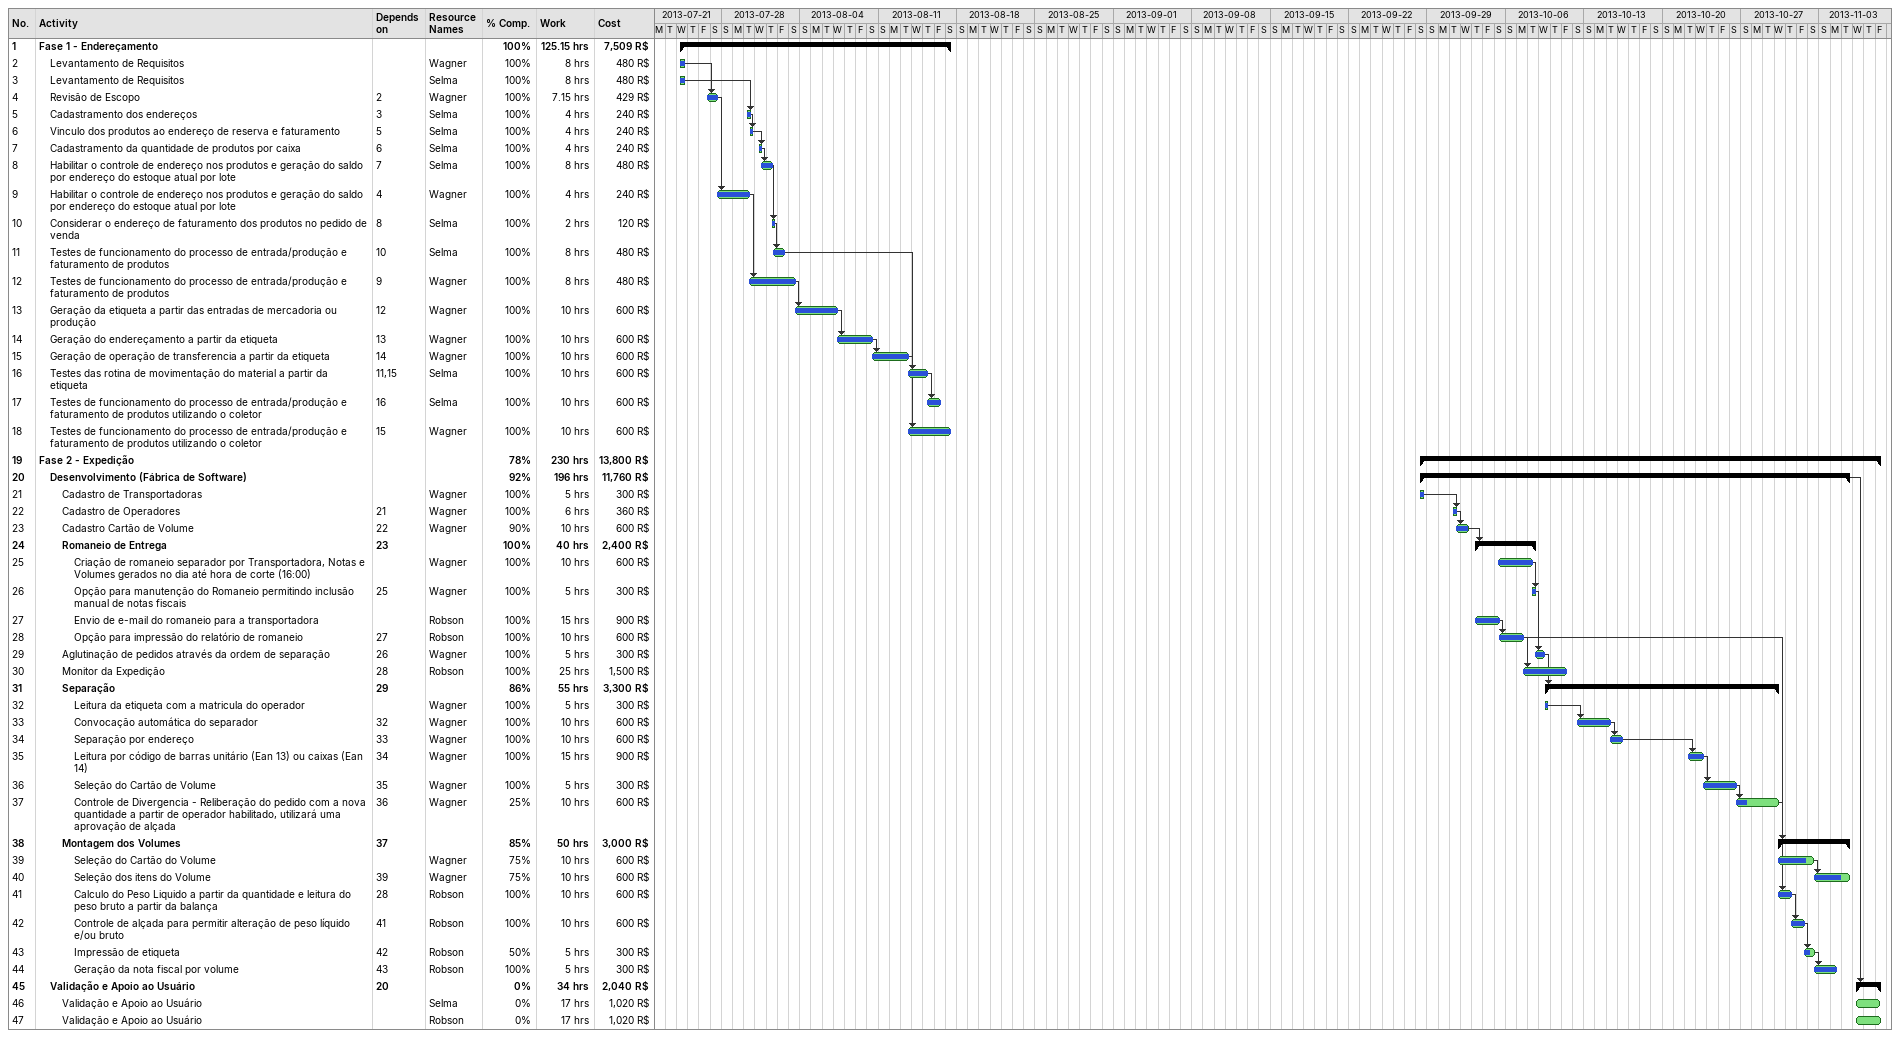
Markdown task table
| ID | Level | Task | Start | Finish | Predecessors | Resources | % complete | Work (h) | Cost (R$) |
|---|---|---|---|---|---|---|---|---|---|
| 1 | 1 | **Fase 1 - Endereçamento** | 2013-07-24 | 2013-08-17 |  |  | 100 | 125.15 | 7509 |
| 2 | 2 | Levantamento de Requisitos | 2013-07-24 | 2013-07-24 |  | Wagner | 100 | 8 | 480 |
| 3 | 2 | Levantamento de Requisitos | 2013-07-24 | 2013-07-24 |  | Selma | 100 | 8 | 480 |
| 4 | 2 | Revisão de Escopo | 2013-07-26 | 2013-07-27 | 2 | Wagner | 100 | 7.15 | 429 |
| 5 | 2 | Cadastramento dos endereços | 2013-07-30 | 2013-07-30 | 3 | Selma | 100 | 4 | 240 |
| 6 | 2 | Vinculo dos produtos ao endereço de reserva e faturamento | 2013-07-30 | 2013-07-30 | 5 | Selma | 100 | 4 | 240 |
| 7 | 2 | Cadastramento da quantidade de produtos por caixa | 2013-07-31 | 2013-07-31 | 6 | Selma | 100 | 4 | 240 |
| 8 | 2 | Habilitar o controle de endereço nos produtos e geração do saldo por endereço do estoque atual por lote | 2013-07-31 | 2013-08-01 | 7 | Selma | 100 | 8 | 480 |
| 9 | 2 | Habilitar o controle de endereço nos produtos e geração do saldo por endereço do estoque atual por lote | 2013-07-27 | 2013-07-30 | 4 | Wagner | 100 | 4 | 240 |
| 10 | 2 | Considerar o endereço de faturamento dos produtos no pedido de venda | 2013-08-01 | 2013-08-01 | 8 | Selma | 100 | 2 | 120 |
| 11 | 2 | Testes de funcionamento do processo de entrada/produção e faturamento de produtos | 2013-08-01 | 2013-08-02 | 10 | Selma | 100 | 8 | 480 |
| 12 | 2 | Testes de funcionamento do processo de entrada/produção e faturamento de produtos | 2013-07-30 | 2013-08-03 | 9 | Wagner | 100 | 8 | 480 |
| 13 | 2 | Geração da etiqueta a partir das entradas de mercadoria ou produção | 2013-08-03 | 2013-08-07 | 12 | Wagner | 100 | 10 | 600 |
| 14 | 2 | Geração do endereçamento a partir da etiqueta | 2013-08-07 | 2013-08-10 | 13 | Wagner | 100 | 10 | 600 |
| 15 | 2 | Geração de operação de transferencia a partir da etiqueta | 2013-08-10 | 2013-08-13 | 14 | Wagner | 100 | 10 | 600 |
| 16 | 2 | Testes das rotina de movimentação do material a partir da etiqueta | 2013-08-13 | 2013-08-15 | 11, 15 | Selma | 100 | 10 | 600 |
| 17 | 2 | Testes de funcionamento do processo de entrada/produção e faturamento de produtos utilizando o coletor | 2013-08-15 | 2013-08-16 | 16 | Selma | 100 | 10 | 600 |
| 18 | 2 | Testes de funcionamento do processo de entrada/produção e faturamento de produtos utilizando o coletor | 2013-08-13 | 2013-08-17 | 15 | Wagner | 100 | 10 | 600 |
| 19 | 1 | **Fase 2 - Expedição** | 2013-09-28 | 2013-11-08 |  |  | 78 | 230 | 13800 |
| 20 | 2 | **Desenvolvimento (Fábrica de Software)** | 2013-09-28 | 2013-11-05 |  |  | 92 | 196 | 11760 |
| 21 | 3 | Cadastro de Transportadoras | 2013-09-28 | 2013-09-28 |  | Wagner | 100 | 5 | 300 |
| 22 | 3 | Cadastro de Operadores | 2013-10-01 | 2013-10-01 | 21 | Wagner | 100 | 6 | 360 |
| 23 | 3 | Cadastro Cartão de Volume | 2013-10-01 | 2013-10-02 | 22 | Wagner | 90 | 10 | 600 |
| 24 | 3 | **Romaneio de Entrega** | 2013-10-03 | 2013-10-08 | 23 |  | 100 | 40 | 2400 |
| 25 | 4 | Criação de romaneio separador por Transportadora, Notas e Volumes gerados no dia até hora de corte (16:00) | 2013-10-05 | 2013-10-08 |  | Wagner | 100 | 10 | 600 |
| 26 | 4 | Opção para manutenção do Romaneio permitindo inclusão manual de notas fiscais | 2013-10-08 | 2013-10-08 | 25 | Wagner | 100 | 5 | 300 |
| 27 | 4 | Envio de e-mail do romaneio para a transportadora | 2013-10-03 | 2013-10-05 |  | Robson | 100 | 15 | 900 |
| 28 | 4 | Opção para impressão do relatório de romaneio | 2013-10-05 | 2013-10-07 | 27 | Robson | 100 | 10 | 600 |
| 29 | 3 | Aglutinação de pedidos através da ordem de separação | 2013-10-08 | 2013-10-09 | 26 | Wagner | 100 | 5 | 300 |
| 30 | 3 | Monitor da Expedição | 2013-10-07 | 2013-10-11 | 28 | Robson | 100 | 25 | 1500 |
| 31 | 3 | **Separação** | 2013-10-09 | 2013-10-30 | 29 |  | 86 | 55 | 3300 |
| 32 | 4 | Leitura da etiqueta com a matricula do operador | 2013-10-09 | 2013-10-09 |  | Wagner | 100 | 5 | 300 |
| 33 | 4 | Convocação automática do separador | 2013-10-12 | 2013-10-15 | 32 | Wagner | 100 | 10 | 600 |
| 34 | 4 | Separação por endereço | 2013-10-15 | 2013-10-16 | 33 | Wagner | 100 | 10 | 600 |
| 35 | 4 | Leitura por código de barras unitário (Ean 13) ou caixas (Ean 14) | 2013-10-22 | 2013-10-23 | 34 | Wagner | 100 | 15 | 900 |
| 36 | 4 | Seleção do Cartão de Volume | 2013-10-23 | 2013-10-26 | 35 | Wagner | 100 | 5 | 300 |
| 37 | 4 | Controle de Divergencia - Reliberação do pedido com a nova quantidade a partir de operador habilitado, utilizará uma aprovação de alçada | 2013-10-26 | 2013-10-30 | 36 | Wagner | 25 | 10 | 600 |
| 38 | 3 | **Montagem dos Volumes** | 2013-10-30 | 2013-11-05 | 37 |  | 85 | 50 | 3000 |
| 39 | 4 | Seleção do Cartão do Volume | 2013-10-30 | 2013-11-02 |  | Wagner | 75 | 10 | 600 |
| 40 | 4 | Seleção dos itens do Volume | 2013-11-02 | 2013-11-05 | 39 | Wagner | 75 | 10 | 600 |
| 41 | 4 | Calculo do Peso Liquido a partir da quantidade e leitura do peso bruto a partir da balança | 2013-10-30 | 2013-10-31 | 28 | Robson | 100 | 10 | 600 |
| 42 | 4 | Controle de alçada para permitir alteração de peso líquido e/ou bruto | 2013-10-31 | 2013-11-01 | 41 | Robson | 100 | 10 | 600 |
| 43 | 4 | Impressão de etiqueta | 2013-11-01 | 2013-11-02 | 42 | Robson | 50 | 5 | 300 |
| 44 | 4 | Geração da nota fiscal por volume | 2013-11-02 | 2013-11-04 | 43 | Robson | 100 | 5 | 300 |
| 45 | 2 | **Validação e Apoio ao Usuário** | 2013-11-06 | 2013-11-08 | 20 |  | 0 | 34 | 2040 |
| 46 | 3 | Validação e Apoio ao Usuário | 2013-11-06 | 2013-11-08 |  | Selma | 0 | 17 | 1020 |
| 47 | 3 | Validação e Apoio ao Usuário | 2013-11-06 | 2013-11-08 |  | Robson | 0 | 17 | 1020 |
